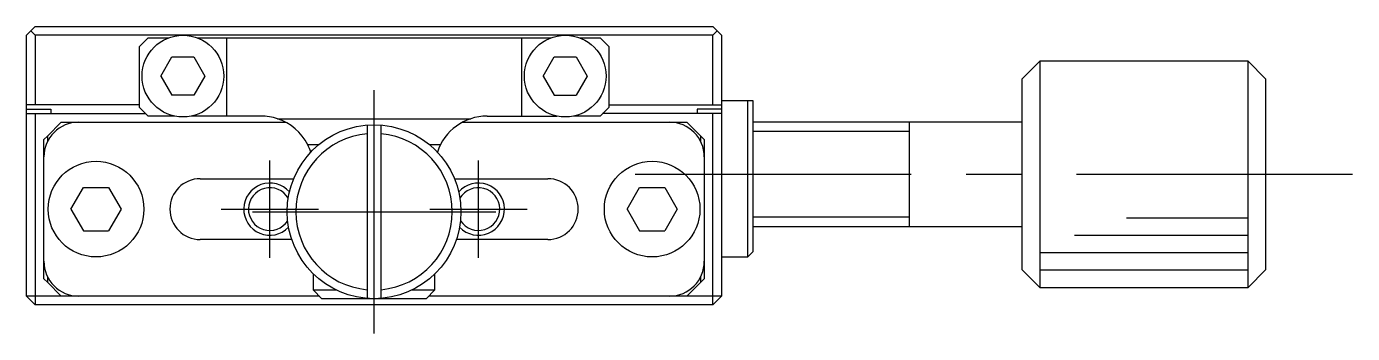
# Model space of a CAD drawing. Extents: x 0 to 269, y -8 to 188.
# Drawn here: x 46.4 to 122.7, y 170.3 to 188 of the extents above; entities that cross this region are included whole.
import ezdxf

# ---------------------------------------------------------------- set-up
doc = ezdxf.new("R2010")
doc.units = 0
doc.header["$LTSCALE"] = 0.5
doc.linetypes.add('CENTER', pattern=[50.8, 31.75, -6.35, 6.35, -6.35])
for name, color, linetype in [('MSM_CENTER', 1, 'CENTER'), ('MSM_CONTINUOUS', 7, 'CONTINUOUS'), ('MSM_NARROW', 5, 'CONTINUOUS')]:
    doc.layers.add(name, color=color, linetype=linetype)

msp = doc.modelspace()

# ---------------------------------------------------------------- linework, layer by layer
at = {"layer": 'MSM_CENTER'}
for p, q in [((66.444929, 170.35), (66.444929, 184.35)), ((60.444929, 174.7), (60.444929, 180.3)), ((72.444929, 174.7), (72.444929, 180.3)), ((122.744929, 179.5), (81.444929, 179.5)), ((57.644929, 177.5), (63.244929, 177.5)), ((59.444929, 177.35), (73.444929, 177.35)), ((69.644929, 177.5), (75.244929, 177.5))]:
    msp.add_line(p, q, dxfattribs=at)
at = {"layer": 'MSM_CONTINUOUS'}
for p, q in [((46.444929, 187.5), (46.944929, 188)), ((46.694929, 187.75), (46.944929, 187.5)), ((46.944929, 188), (85.944929, 188)), ((85.944929, 188), (86.444929, 187.5)), ((85.944929, 187.5), (86.194929, 187.75)), ((46.444929, 172.5), (46.444929, 187.5)), ((85.944929, 187.5), (46.944929, 187.5)), ((46.944929, 187.5), (46.944929, 183.5)), ((52.944929, 186.85), (53.444929, 187.35)), ((53.444929, 187.35), (54.618794, 187.35)), ((56.271065, 187.35), (76.618794, 187.35)), ((57.944929, 187.35), (57.944929, 182.85)), ((74.944929, 182.85), (74.944929, 187.35)), ((78.271065, 187.35), (79.444929, 187.35)), ((79.444929, 187.35), (79.944929, 186.85)), ((85.944929, 183.5), (85.944929, 187.5)), ((86.444929, 187.5), (86.444929, 172.5)), ((52.944929, 183.35), (52.944929, 186.85)), ((54.174759, 185.15), (54.809844, 186.25)), ((54.809844, 186.25), (56.080015, 186.25)), ((56.080015, 186.25), (56.7151, 185.15)), ((76.174759, 185.15), (76.809844, 186.25)), ((76.809844, 186.25), (78.080015, 186.25)), ((78.080015, 186.25), (78.7151, 185.15)), ((79.944929, 186.85), (79.944929, 183.35)), ((104.744929, 186), (103.744929, 185)), ((104.744929, 186), (104.744929, 173)), ((116.744929, 186), (104.744929, 186)), ((116.744929, 173), (116.744929, 186)), ((117.744929, 185), (116.744929, 186)), ((54.174759, 185.15), (54.809844, 184.05)), ((56.7151, 185.15), (56.080015, 184.05)), ((76.174759, 185.15), (76.809844, 184.05)), ((78.7151, 185.15), (78.080015, 184.05)), ((103.744929, 174), (103.744929, 185)), ((117.744929, 185), (117.744929, 174)), ((56.080015, 184.05), (54.809844, 184.05)), ((76.809844, 184.05), (78.080015, 184.05)), ((52.944929, 183.5), (46.444929, 183.5)), ((46.444929, 183.25), (47.844929, 183.25)), ((47.844929, 183.25), (47.844929, 183)), ((53.444929, 182.85), (52.944929, 183.35)), ((79.944929, 183.35), (79.444929, 182.85)), ((79.944929, 183.5), (86.444929, 183.5)), ((86.444929, 183.25), (85.044929, 183.25)), ((85.044929, 183.25), (85.044929, 183)), ((86.444929, 183.75), (88.244929, 183.75)), ((87.944929, 174.75), (87.944929, 183.75)), ((88.244929, 183.75), (88.244929, 175.05)), ((46.444929, 183), (53.294929, 183)), ((46.944929, 183), (46.944929, 172)), ((48.444929, 182.5), (47.644929, 181.7)), ((48.444929, 182.5), (61.350776, 182.5)), ((54.962747, 182.85), (53.444929, 182.85)), ((59.944929, 182.85), (55.927112, 182.85)), ((60.881679, 182.7), (72.00818, 182.7)), ((71.539036, 182.5), (84.444929, 182.5)), ((72.944929, 182.85), (76.962747, 182.85)), ((79.444929, 182.85), (77.927112, 182.85)), ((86.444929, 183), (79.594929, 183)), ((85.444929, 181.5), (84.444929, 182.5)), ((85.944929, 172), (85.944929, 183)), ((103.744929, 182.5), (88.244929, 182.5)), ((97.244929, 176.499995), (97.244929, 182.500005)), ((47.444929, 181.5), (47.644929, 181.7)), ((47.644929, 181.7), (47.644929, 181.37178)), ((66.044929, 182.333974), (66.044929, 172.366026)), ((66.844929, 172.366026), (66.844929, 182.333974)), ((85.244929, 181.37178), (85.244929, 181.7)), ((47.444929, 173.5), (47.444929, 181.5)), ((63.25471, 181.2), (62.624015, 181.2)), ((70.265844, 181.2), (69.635149, 181.2)), ((85.444929, 181.5), (85.444929, 173.5)), ((49.001554, 177.5), (49.723242, 178.75)), ((49.723242, 178.75), (51.166617, 178.75)), ((51.166617, 178.75), (51.888305, 177.5)), ((56.444929, 179.25), (61.819997, 179.25)), ((71.069862, 179.25), (76.444929, 179.25)), ((81.001554, 177.5), (81.723242, 178.75)), ((81.723242, 178.75), (83.166617, 178.75)), ((83.166617, 178.75), (83.888305, 177.5)), ((49.001554, 177.5), (49.723242, 176.25)), ((51.888305, 177.5), (51.166617, 176.25)), ((81.001554, 177.5), (81.723242, 176.25)), ((83.888305, 177.5), (83.166617, 176.25)), ((88.244929, 176.5), (103.744929, 176.5)), ((49.723242, 176.25), (51.166617, 176.25)), ((61.707842, 175.75), (56.444929, 175.75)), ((76.444929, 175.75), (71.182017, 175.75)), ((81.723242, 176.25), (83.166617, 176.25)), ((86.444929, 174.75), (87.944929, 174.75)), ((87.944929, 174.75), (88.244929, 175.05)), ((103.744929, 174), (104.744929, 173)), ((116.744929, 173), (117.744929, 174)), ((47.644929, 173.3), (47.444929, 173.5)), ((47.644929, 173.62822), (47.644929, 173.3)), ((47.644929, 173.3), (48.444929, 172.5)), ((62.944929, 173.779286), (62.944929, 172.85)), ((69.944929, 172.85), (69.944929, 173.779286)), ((84.444929, 172.5), (85.444929, 173.5)), ((85.244929, 173.3), (85.244929, 173.62822)), ((63.294929, 172.5), (46.444929, 172.5)), ((46.444929, 172.5), (46.944929, 172)), ((62.944929, 172.85), (64.26548, 172.85)), ((63.444929, 172.35), (62.944929, 172.85)), ((68.624379, 172.85), (69.944929, 172.85)), ((69.944929, 172.85), (69.444929, 172.35)), ((86.444929, 172.5), (69.594929, 172.5)), ((85.944929, 172), (86.444929, 172.5)), ((104.744929, 173), (116.744929, 173)), ((85.944929, 172), (46.944929, 172)), ((69.444929, 172.35), (63.444929, 172.35))]:
    msp.add_line(p, q, dxfattribs=at)
for centre, radius in [((55.444929, 185.15), 2.35), ((77.444929, 185.15), 2.35), ((66.444929, 177.35), 5), ((50.444929, 177.5), 2.75), ((82.444929, 177.5), 2.75)]:
    msp.add_circle(centre, radius, dxfattribs=at)
for centre, radius, start, end in [((49.444929, 180.5), 2, 90, 180), ((59.944929, 179.85), 3, 71.805128, 90), ((59.944926, 179.849996), 3.000005, 26.743726, 71.805086), ((72.944929, 179.85), 3, 90, 162.09600548), ((83.444929, 180.5), 2, 0, 90), ((66.444929, 177.35), 4.5, 95.099689, 264.900311), ((66.444929, 177.35), 4.5, 275.099689, 84.900311), ((59.944929, 179.85), 3, 17.903998, 26.743684), ((56.444929, 177.5), 1.75, 90, 270), ((60.444929, 177.5), 1.2295, 30.434621, 326.70118663), ((72.444929, 177.5), 1.2295, 213.29881337, 149.565379), ((76.444929, 177.5), 1.75, 270, 90), ((49.444929, 174.5), 2, 180, 270), ((83.444929, 174.5), 2, 270, 0)]:
    msp.add_arc(centre, radius, start, end, dxfattribs=at)
at = {"layer": 'MSM_NARROW'}
for p, q in [((97.244929, 181.9585), (88.244929, 181.9585)), ((97.244929, 177.0415), (88.244929, 177.0415)), ((109.744929, 177), (116.744929, 177)), ((106.744929, 176), (116.744929, 176)), ((104.744929, 175), (116.744929, 175)), ((104.744929, 174), (116.744929, 174))]:
    msp.add_line(p, q, dxfattribs=at)
for centre, start, end in [((60.444929, 177.5), 41.08033044, 316.05547719), ((72.444929, 177.5), 223.94452281, 138.91966956)]:
    msp.add_arc(centre, 1.5, start, end, dxfattribs=at)

doc.saveas('drawing.dxf')
